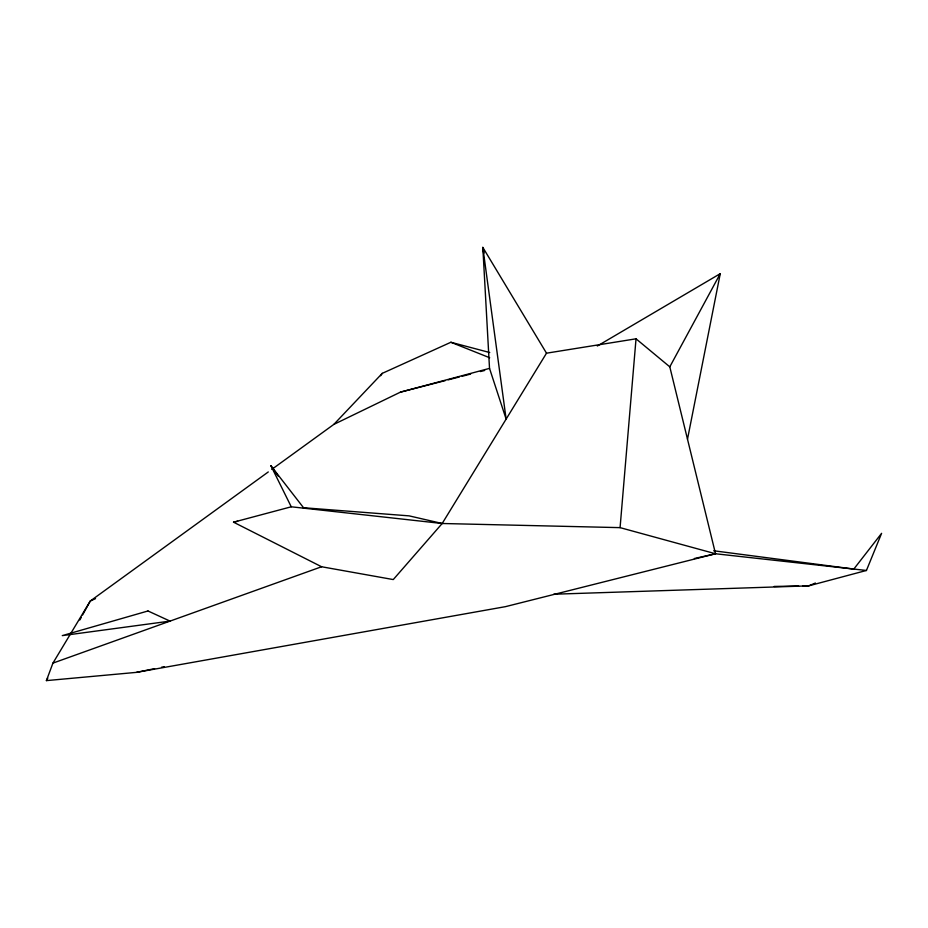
<?xml version="1.0" encoding="UTF-8"?>
<svg xmlns="http://www.w3.org/2000/svg" width="928" height="928" viewBox="0 0 928 928"><rect width="100%" height="100%" fill="white"/><g stroke="black" fill="none" stroke-linecap="round" stroke-linejoin="round"><path stroke-width="1.39" d="M620.078 527.638L636.028 338.813L546.511 353.185L442.18 523.496L393.263 579.571L321.587 566.753L233.531 522.186L291.253 506.792L442.18 523.496L620.078 527.638L715.523 553.761L866.439 570.465L881.6 533.333L853.806 569.073L713.678 550.768M687.497 439.176L720.256 273.667L597.33 346.016M636.028 338.813L669.796 366.838L715.523 553.761L505.447 606.657L136.462 672.371L46.4 680.618L52.931 663.114L90.271 601.031L268.285 471.946M669.796 366.838L720.256 273.667M46.4 680.618L47.792 678.101M79.82 619.974L81.212 617.456M82.604 614.928L90.271 601.031L95.538 598.63M380.608 375.724L382.255 373.358L450.88 342.27L489.74 352.536M271.788 469.394L333.86 424.386L382.255 373.358M333.86 424.386L400.432 392.138L489.52 368.381L482.827 247.382L546.511 353.185M815.387 583.039L808.717 585.858L553.772 594.222M52.931 663.114L321.587 566.753M866.439 570.465L808.717 585.858L802.952 585.962M400.432 392.138L445.336 380.584M448.143 379.854L459.372 376.965M462.179 376.246L470.6 374.077M480.426 371.548L484.636 370.469M694.353 558.517L715.523 553.761M233.531 522.186L237.696 521.269M136.462 672.371L154.582 668.659M161.553 667.22L164.349 666.652M774.103 586.45L798.625 586.032M303.015 507.697L409.12 515.864L442.18 523.496M450.88 342.27L489.682 357.744M291.253 506.792L270.906 465.728L303.897 508.196M270.906 465.728L278.214 476.157M489.52 368.381L506.131 419.096L482.827 247.382L483.998 253.031M147.993 610.972L62.28 635.622L170.033 621.11L147.993 610.972"/></g></svg>
